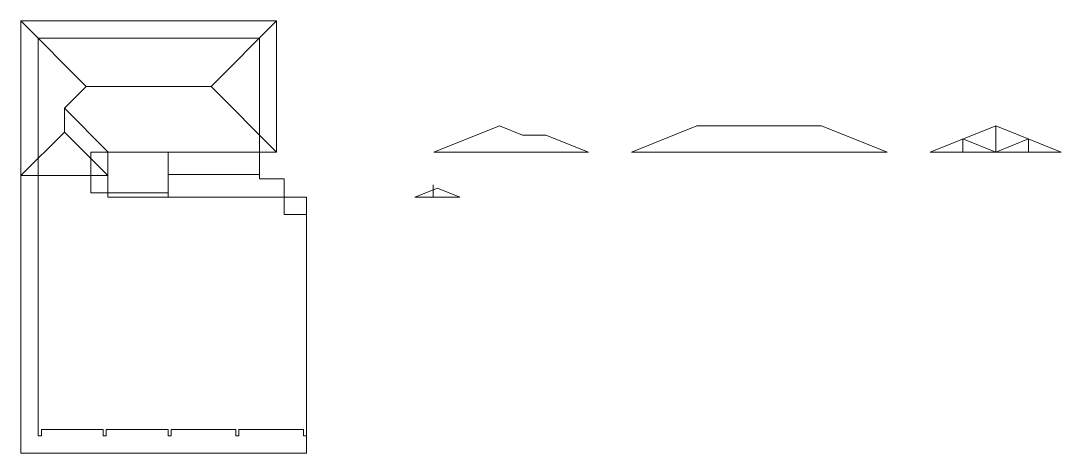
# Model space of a CAD drawing. Header units: millimetres. Extents: x 1206 to 2034, y 106 to 342.
# Drawn here: x 1985.39 to 2033.82, y 136.1 to 156.2 of the extents above; entities that cross this region are included whole.
import ezdxf

# ---------------------------------------------------------------- set-up
doc = ezdxf.new("R2010")
doc.units = ezdxf.units.MM
doc.layers.add('AR-ALVENARIA', color=7, linetype='Continuous', lineweight=9)
doc.layers.add('AR-COBERTURA', color=251, linetype='Continuous', lineweight=9)

msp = doc.modelspace()

# ---------------------------------------------------------------- linework, layer by layer
at = {"layer": 'AR-ALVENARIA'}
for p, q in [((1992.2424, 150.0968), (1988.6424, 150.0968)), ((1988.6424, 148.2018), (1988.6424, 150.0968)), ((1992.2424, 148.2018), (1992.2424, 150.0968)), ((1988.6424, 148.2018), (1992.2424, 148.2018))]:
    msp.add_line(p, q, dxfattribs=at)
msp.add_lwpolyline([(1986.1924, 155.3968), (1986.1924, 136.8968), (1986.3424, 136.8968), (1986.3424, 137.1968), (1989.2174, 137.1968), (1989.2174, 136.8968), (1989.3674, 136.8968), (1989.3674, 137.1968), (1992.2424, 137.1968), (1992.2424, 136.8968), (1992.3924, 136.8968), (1992.3924, 137.1968), (1995.3924, 137.1968), (1995.3924, 136.8968), (1995.5424, 136.8968), (1995.5424, 137.1968), (1998.5424, 137.1968), (1998.5424, 136.8968), (1998.6924, 136.8968), (1998.6924, 147.1968), (1997.6424, 147.1968), (1997.6424, 148.8468), (1996.4924, 148.8468), (1996.4924, 155.3968), (1986.1924, 155.3968)], dxfattribs=at)
at = {"layer": 'AR-COBERTURA'}
for p, q in [((1985.3869, 156.1968), (1988.4369, 153.1468)), ((1997.2924, 156.1968), (1994.2424, 153.1468)), ((1987.4203, 152.1302), (1988.4369, 153.1468)), ((1994.2424, 153.1468), (1988.4369, 153.1468)), ((1997.2924, 150.0968), (1994.2424, 153.1468)), ((1987.4203, 151.0237), (1987.4203, 152.1302)), ((1989.4369, 150.1082), (1987.4203, 152.1302)), ((2007.6649, 151.3168), (2004.6149, 150.0968)), ((2007.6649, 151.3168), (2008.7383, 150.8874)), ((2016.8599, 151.3168), (2013.8099, 150.0968)), ((2022.6654, 151.3168), (2016.8599, 151.3168)), ((2022.6654, 151.3168), (2025.7154, 150.0968)), ((2030.7654, 151.3168), (2027.7154, 150.0968)), ((2030.7654, 151.3168), (2033.8154, 150.0968)), ((2030.7654, 151.3168), (2030.7654, 150.0968)), ((1985.3869, 149.0018), (1987.4203, 151.0237)), ((1989.4369, 149.0018), (1987.4203, 151.0237)), ((2009.8333, 150.8874), (2008.7383, 150.8874)), ((2009.8333, 150.8874), (2011.8099, 150.0968)), ((2011.8099, 150.0968), (2009.8333, 150.8874)), ((2029.2404, 150.7068), (2029.2404, 150.0968)), ((2029.2404, 150.7068), (2030.7654, 150.0968)), ((2032.2904, 150.7068), (2030.7654, 150.0968)), ((2032.2904, 150.7068), (2032.2904, 150.0968)), ((2004.6149, 150.0968), (2011.8099, 150.0968)), ((2011.8099, 150.0968), (2008.6929, 150.0968)), ((2013.8099, 150.0968), (2025.7154, 150.0968)), ((2027.7154, 150.0968), (2033.8154, 150.0968)), ((1989.4369, 149.0018), (1989.4369, 149.0018)), ((1992.2424, 149.0468), (1996.4924, 149.0468)), ((2004.78, 148.4168), (2003.73, 147.9968)), ((2004.58, 147.9968), (2004.58, 148.5716)), ((2004.78, 148.4168), (2005.83, 147.9968)), ((2003.73, 147.9968), (2005.83, 147.9968)), ((2003.73, 147.9968), (2004.58, 147.9968))]:
    msp.add_line(p, q, dxfattribs=at)
for points in [[(1985.3869, 156.1968), (1985.3869, 149.0018), (1989.4369, 149.0018), (1989.4369, 150.0968), (1997.2924, 150.0968), (1997.2924, 156.1968), (1985.3869, 156.1968)], [(1992.2424, 150.0968), (1992.2424, 147.9968), (1997.6424, 147.9968), (1997.6424, 148.8468), (1996.4924, 148.8468), (1996.4924, 150.0968), (1992.2424, 150.0968)], [(1998.6924, 147.1968), (1998.6924, 147.9968), (1989.4369, 147.9968), (1989.4369, 149.0018), (1985.3869, 149.0018), (1985.3869, 136.0968), (1998.6869, 136.0968), (1998.6869, 136.8968)]]:
    msp.add_lwpolyline(points, dxfattribs=at)

doc.saveas('drawing.dxf')
